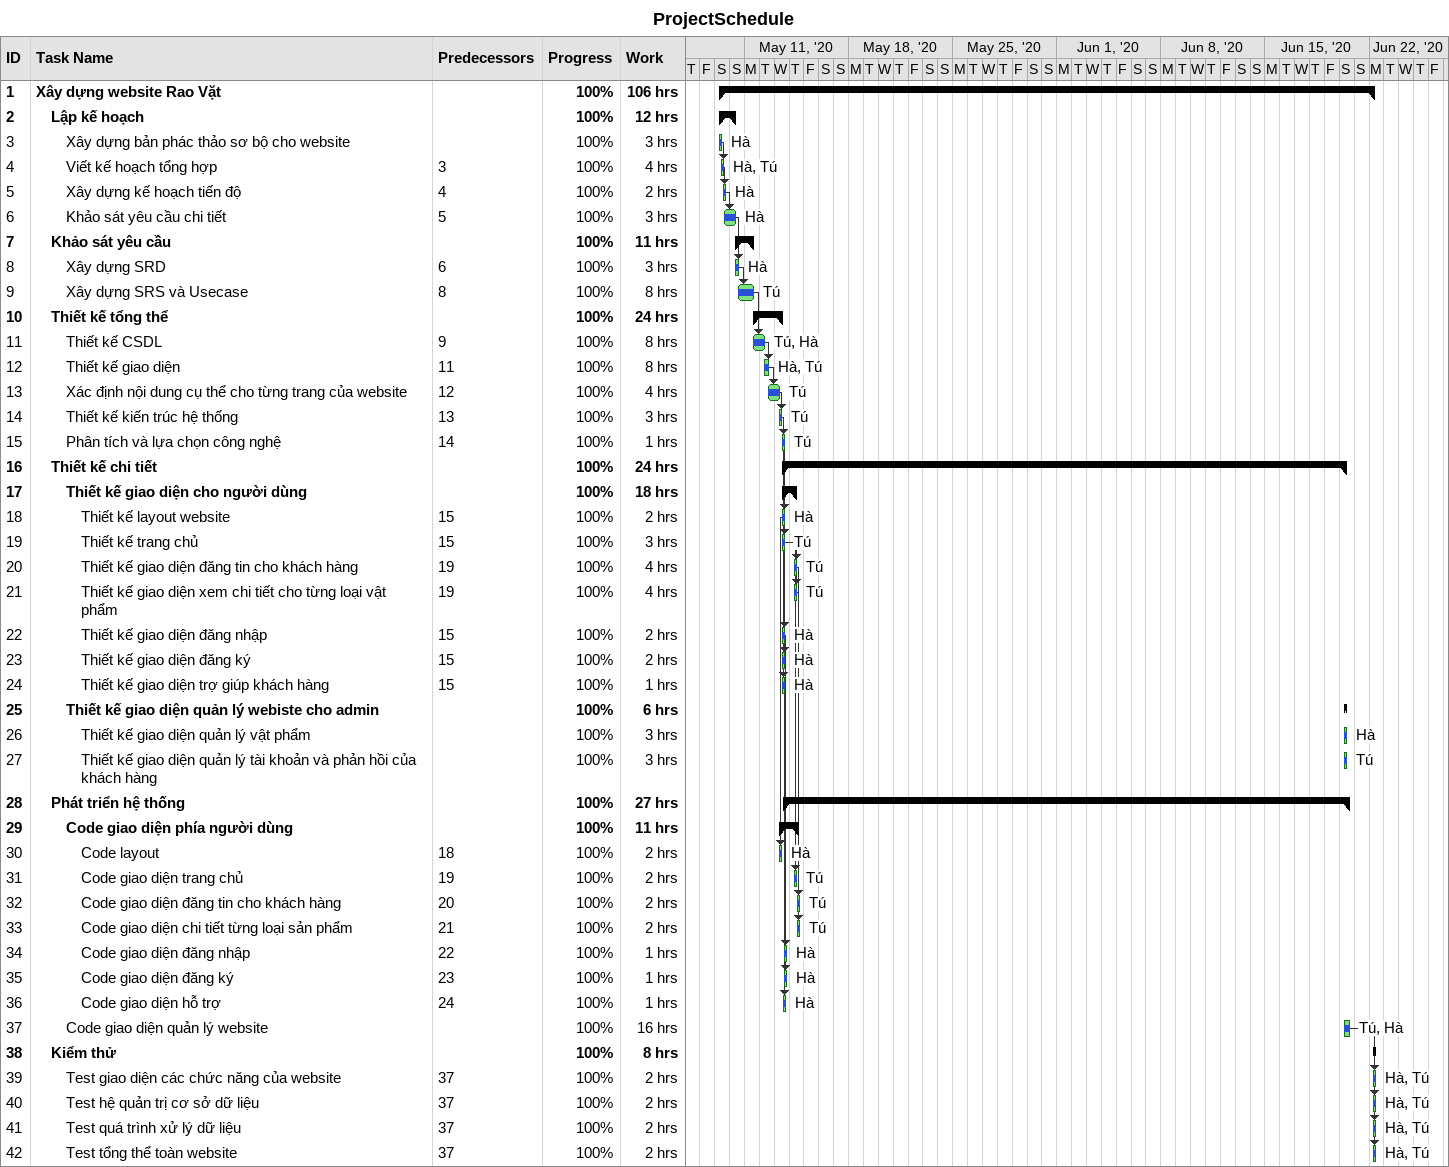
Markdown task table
ProjectSchedule

| ID | Level | Task | Start | Finish | Predecessors | Resources | % complete | Work (h) |
|---|---|---|---|---|---|---|---|---|
| 1 | 1 | **Xây dựng website Rao Vặt** | 2020-05-09 | 2020-06-22 |  |  | 100 | 106 |
| 2 | 2 | **Lập kế hoạch** | 2020-05-09 | 2020-05-10 |  |  | 100 | 12 |
| 3 | 3 | Xây dựng bản phác thảo sơ bộ cho website | 2020-05-09 | 2020-05-09 |  | Hà | 100 | 3 |
| 4 | 3 | Viết kế hoạch tổng hợp | 2020-05-09 | 2020-05-09 | 3 | Hà, Tú | 100 | 4 |
| 5 | 3 | Xây dựng kế hoạch tiến độ | 2020-05-09 | 2020-05-09 | 4 | Hà | 100 | 2 |
| 6 | 3 | Khảo sát yêu cầu chi tiết | 2020-05-09 | 2020-05-10 | 5 | Hà | 100 | 3 |
| 7 | 2 | **Khảo sát yêu cầu** | 2020-05-10 | 2020-05-11 |  |  | 100 | 11 |
| 8 | 3 | Xây dựng SRD | 2020-05-10 | 2020-05-10 | 6 | Hà | 100 | 3 |
| 9 | 3 | Xây dựng SRS và Usecase | 2020-05-10 | 2020-05-11 | 8 | Tú | 100 | 8 |
| 10 | 2 | **Thiết kế tổng thể** | 2020-05-11 | 2020-05-13 |  |  | 100 | 24 |
| 11 | 3 | Thiết kế CSDL | 2020-05-11 | 2020-05-12 | 9 | Tú, Hà | 100 | 8 |
| 12 | 3 | Thiết kế giao diện | 2020-05-12 | 2020-05-12 | 11 | Hà, Tú | 100 | 8 |
| 13 | 3 | Xác định nội dung cụ thể cho từng trang của website | 2020-05-12 | 2020-05-13 | 12 | Tú | 100 | 4 |
| 14 | 3 | Thiết kế kiến trúc hệ thống | 2020-05-13 | 2020-05-13 | 13 | Tú | 100 | 3 |
| 15 | 3 | Phân tích và lựa chọn công nghệ | 2020-05-13 | 2020-05-13 | 14 | Tú | 100 | 1 |
| 16 | 2 | **Thiết kế chi tiết** | 2020-05-13 | 2020-06-20 |  |  | 100 | 24 |
| 17 | 3 | **Thiết kế giao diện cho người dùng** | 2020-05-13 | 2020-05-14 |  |  | 100 | 18 |
| 18 | 4 | Thiết kế layout website | 2020-05-13 | 2020-05-13 | 15 | Hà | 100 | 2 |
| 19 | 4 | Thiết kế trang chủ | 2020-05-13 | 2020-05-13 | 15 | Tú | 100 | 3 |
| 20 | 4 | Thiết kế giao diện đăng tin cho khách hàng | 2020-05-14 | 2020-05-14 | 19 | Tú | 100 | 4 |
| 21 | 4 | Thiết kế giao diện xem chi tiết cho từng loại vật phẩm | 2020-05-14 | 2020-05-14 | 19 | Tú | 100 | 4 |
| 22 | 4 | Thiết kế giao diện đăng nhập | 2020-05-13 | 2020-05-13 | 15 | Hà | 100 | 2 |
| 23 | 4 | Thiết kế giao diện đăng ký | 2020-05-13 | 2020-05-13 | 15 | Hà | 100 | 2 |
| 24 | 4 | Thiết kế giao diện trợ giúp khách hàng | 2020-05-13 | 2020-05-13 | 15 | Hà | 100 | 1 |
| 25 | 3 | **Thiết kế giao diện quản lý webiste cho admin** | 2020-06-20 | 2020-06-20 |  |  | 100 | 6 |
| 26 | 4 | Thiết kế giao diện quản lý vật phẩm | 2020-06-20 | 2020-06-20 |  | Hà | 100 | 3 |
| 27 | 4 | Thiết kế giao diện quản lý tài khoản và phản hồi của khách hàng | 2020-06-20 | 2020-06-20 |  | Tú | 100 | 3 |
| 28 | 2 | **Phát triển hệ thống** | 2020-05-13 | 2020-06-20 |  |  | 100 | 27 |
| 29 | 3 | **Code giao diện phía người dùng** | 2020-05-13 | 2020-05-14 |  |  | 100 | 11 |
| 30 | 4 | Code layout | 2020-05-13 | 2020-05-13 | 18 | Hà | 100 | 2 |
| 31 | 4 | Code giao diện trang chủ | 2020-05-14 | 2020-05-14 | 19 | Tú | 100 | 2 |
| 32 | 4 | Code giao diện đăng tin cho khách hàng | 2020-05-14 | 2020-05-14 | 20 | Tú | 100 | 2 |
| 33 | 4 | Code giao diện chi tiết từng loại sản phẩm | 2020-05-14 | 2020-05-14 | 21 | Tú | 100 | 2 |
| 34 | 4 | Code giao diện đăng nhập | 2020-05-13 | 2020-05-13 | 22 | Hà | 100 | 1 |
| 35 | 4 | Code giao diện đăng ký | 2020-05-13 | 2020-05-13 | 23 | Hà | 100 | 1 |
| 36 | 4 | Code giao diện hỗ trợ | 2020-05-13 | 2020-05-13 | 24 | Hà | 100 | 1 |
| 37 | 3 | Code giao diện quản lý website | 2020-06-20 | 2020-06-20 |  | Tú, Hà | 100 | 16 |
| 38 | 2 | **Kiểm thử** | 2020-06-22 | 2020-06-22 |  |  | 100 | 8 |
| 39 | 3 | Test giao diện các chức năng của website | 2020-06-22 | 2020-06-22 | 37 | Hà, Tú | 100 | 2 |
| 40 | 3 | Test hệ quản trị cơ sở dữ liệu | 2020-06-22 | 2020-06-22 | 37 | Hà, Tú | 100 | 2 |
| 41 | 3 | Test quá trình xử lý dữ liệu | 2020-06-22 | 2020-06-22 | 37 | Hà, Tú | 100 | 2 |
| 42 | 3 | Test tổng thể toàn website | 2020-06-22 | 2020-06-22 | 37 | Hà, Tú | 100 | 2 |
